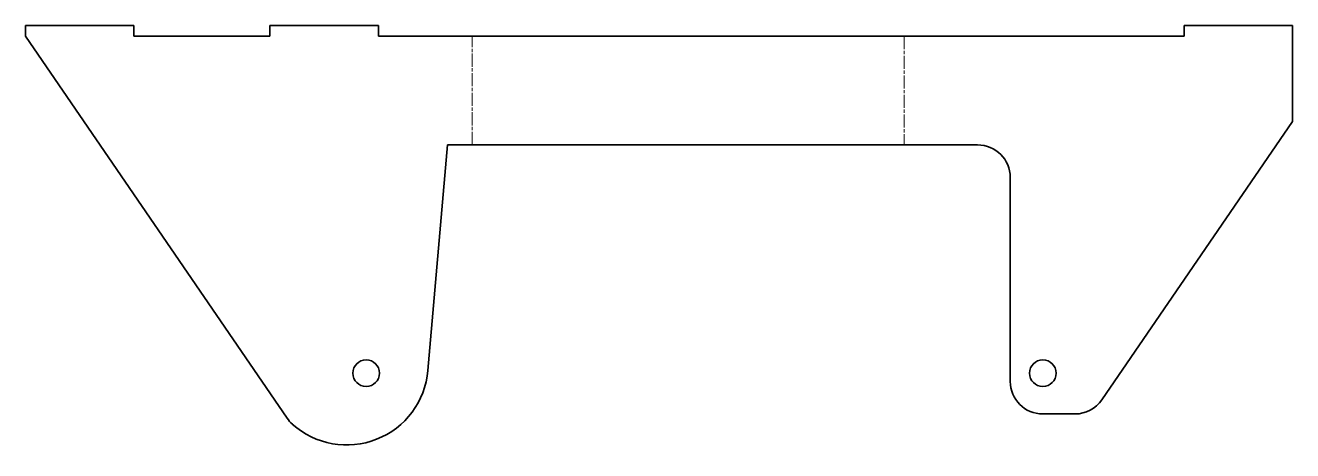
# Model space of a CAD drawing. Header units: inches. Extents: x 0 to 233, y -1 to 77.
import ezdxf

# ---------------------------------------------------------------- set-up
doc = ezdxf.new("R2010")
doc.units = ezdxf.units.IN
doc.header["$MEASUREMENT"] = 0
doc.linetypes.add('Chain', pattern=[13.68, 9.12, -1.14, 2.28, -1.14])
doc.layers.add('SIMUMAK Bend Centerline (ISO)', color=7, linetype='Chain', lineweight=9)
doc.layers.add('SIMUMAK Visible (ISO)', color=7, linetype='Continuous', lineweight=35)

# ---------------------------------------------------------------- blocks, each defined once
blk = doc.blocks.new('K')
at = {"layer": 'SIMUMAK Bend Centerline (ISO)', "ltscale": 0.263158}
for p, q in [((82.28, 55.21), (82.28, 75.21)), ((161.83, 75.21), (161.83, 55.21))]:
    blk.add_line(p, q, dxfattribs=at)
at = {"layer": 'SIMUMAK Visible (ISO)'}
for p, q in [((0, 77.21), (0, 75.21)), ((20, 77.21), (0, 77.21)), ((20, 75.21), (20, 77.21)), ((45, 77.21), (45, 75.21)), ((65, 77.21), (45, 77.21)), ((65, 75.21), (65, 77.21)), ((213.35, 77.21), (213.35, 75.21)), ((233.35, 77.21), (213.35, 77.21)), ((233.35, 59.53), (233.35, 77.21)), ((0, 75.21), (48.22, 4.91)), ((45, 75.21), (20, 75.21)), ((65, 75.21), (213.35, 75.21)), ((198.23, 8.32), (233.35, 59.53)), ((74.12, 13.69), (77.76, 55.21)), ((77.76, 55.21), (175.35, 55.21)), ((181.35, 49.21), (181.35, 11.71)), ((193.28, 5.71), (187.35, 5.71))]:
    blk.add_line(p, q, dxfattribs=at)
for centre in [(62.76, 13.21), (187.35, 13.21)]:
    blk.add_circle(centre, 2.46, dxfattribs=at)
for centre, radius, start, end in [((175.35, 49.21), 6, 360, 90), ((59.18, 15), 15, 228.0838, 355)]:
    blk.add_arc(centre, radius, start, end, dxfattribs=at)
at = {"layer": 'SIMUMAK Visible (ISO)', "extrusion": (0, 0, -1)}
for centre, start, end in [((-187.35, 11.71), 270, 0), ((-193.28, 11.71), 214.4469, 270), ((-53.17, 8.3), 311.9162, 325.5531)]:
    blk.add_arc(centre, 6, start, end, dxfattribs=at)

msp = doc.modelspace()

# ---------------------------------------------------------------- block references
msp.add_blockref('K', (0, 0))

doc.saveas('drawing.dxf')
